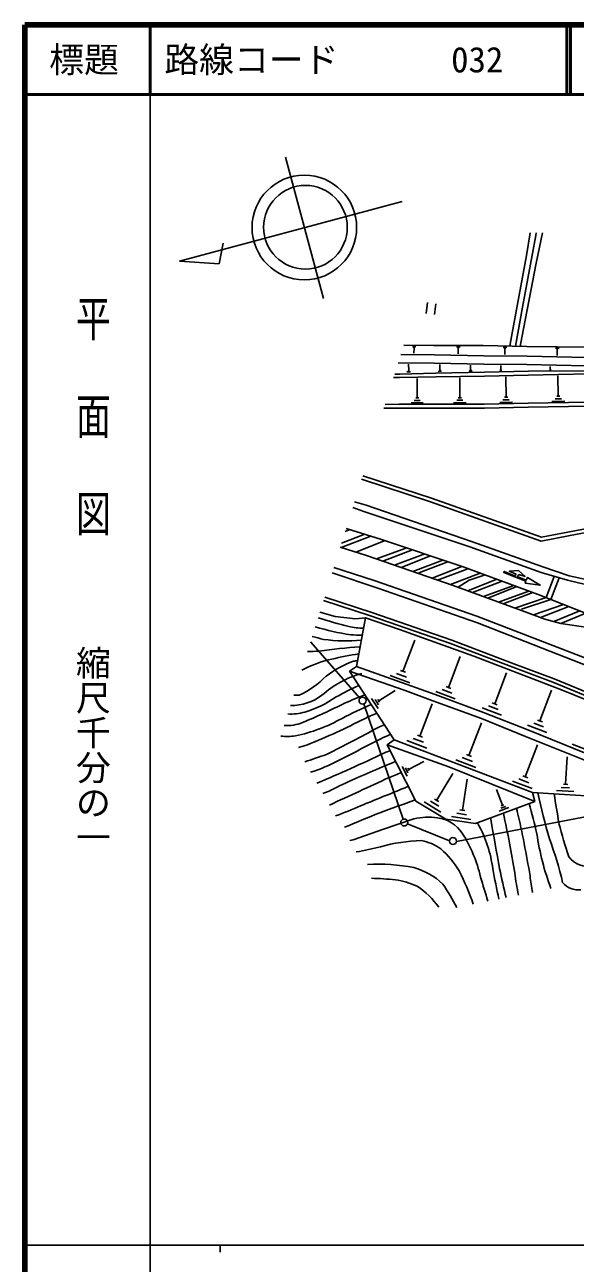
# Model space of a CAD drawing. Units: millimetres, scale not verified. Extents: x 40000 to 680000, y 20000 to 380000.
# Drawn here: x 40000 to 118936, y 202409 to 380000 of the extents above; entities that cross this region are included whole.
import ezdxf
from ezdxf.enums import TextEntityAlignment as Align

# ---------------------------------------------------------------- set-up
doc = ezdxf.new("R2010")
doc.units = ezdxf.units.MM
doc.header["$LTSCALE"] = 1000
for name, color, linetype, lineweight in [('M-BGD', 7, 'Continuous', 25), ('M-TTL', 2, 'Continuous', 140), ('M-TTL-BAND', 7, 'Continuous', 25), ('M-TTL-LINE', 7, 'Continuous', 50)]:
    doc.layers.add(name, color=color, linetype=linetype, lineweight=lineweight)
doc.layers.add('M-TTL-TXT', color=7, linetype='Continuous')
doc.styles.add('@ＭＳ ゴシック', font='')
doc.styles.add('ＭＳ ゴシック', font='')
doc.styles.get('@ＭＳ ゴシック').set_extended_font_data('@MS Gothic')
doc.styles.get('ＭＳ ゴシック').set_extended_font_data('MS Gothic')

msp = doc.modelspace()

# ---------------------------------------------------------------- linework, layer by layer
at = {"layer": 'M-BGD'}
for p, q in [((82823, 340745), (77381, 361027)), ((94107, 354644), (62206, 346083)), ((67862, 345731), (68467, 348670)), ((62206, 346083), (67862, 345731)), ((97770, 340157), (97571, 338595)), ((98942, 340007), (98743, 338445)), ((95589, 333846), (96065, 333839)), ((95707, 333749), (95945, 333745)), ((95765, 333653), (95884, 333651)), ((95825, 333652), (95814, 332890)), ((101912, 333810), (102416, 333812)), ((102039, 333710), (102291, 333711)), ((102102, 333609), (102228, 333610)), ((102165, 333609), (102167, 332803)), ((108590, 333747), (109111, 333734)), ((108718, 333639), (108978, 333633)), ((108780, 333534), (108910, 333530)), ((108845, 333532), (108824, 332699)), ((116099, 333614), (116613, 333609)), ((116226, 333510), (116483, 333507)), ((116289, 333407), (116418, 333405)), ((116354, 333406), (116344, 332585)), ((95192, 330339), (94915, 330334)), ((95120, 330448), (94982, 330446)), ((95051, 330447), (95035, 331334)), ((99651, 330404), (99412, 330400)), ((99590, 330499), (99470, 330497)), ((99530, 330498), (99516, 331264)), ((104139, 330389), (103735, 330382)), ((104037, 330468), (103835, 330465)), ((103985, 330548), (103884, 330546)), ((103934, 330547), (103922, 331194)), ((108433, 330467), (108102, 330461)), ((108349, 330531), (108184, 330529)), ((108307, 330597), (108224, 330595)), ((108265, 330596), (108256, 331126)), ((115465, 330522), (115232, 330521)), ((115349, 330521), (115348, 330987)), ((95332, 330230), (94778, 330220)), ((96273, 326486), (96264, 329253)), ((99773, 330310), (99294, 330302)), ((102386, 326516), (102385, 329365)), ((109023, 326590), (108967, 329493)), ((116505, 326726), (116458, 329650)), ((97139, 325797), (95410, 325792)), ((96706, 326142), (95841, 326139)), ((96489, 326487), (96056, 326485)), ((103276, 325804), (101495, 325803)), ((102831, 326160), (101941, 326159)), ((102608, 326516), (102163, 326516)), ((109944, 325882), (108130, 325847)), ((109483, 326236), (108576, 326219)), ((109249, 326595), (108796, 326586)), ((117430, 326010), (115603, 325980)), ((116968, 326368), (116054, 326353)), ((116733, 326729), (116276, 326722)), ((85955, 307330), (86645, 307609)), ((85383, 305035), (89615, 306679)), ((88765, 306945), (85427, 305649)), ((87478, 304368), (91657, 306028)), ((90423, 303394), (94772, 304980)), ((91352, 303074), (95585, 304707)), ((93029, 302497), (97353, 304112)), ((93981, 302169), (98197, 303828)), ((95638, 301599), (99961, 303235)), ((96523, 301429), (100678, 302994)), ((98432, 300638), (102654, 302329)), ((99205, 300372), (103555, 302006)), ((101073, 299729), (105299, 301366)), ((103535, 298835), (107678, 300495)), ((104209, 298589), (108463, 300207)), ((114763, 297865), (115931, 300900)), ((115419, 297605), (116622, 300700)), ((105776, 298015), (110134, 299595)), ((106414, 297781), (110555, 299440)), ((107941, 297221), (112298, 298802)), ((108625, 296971), (112878, 298589)), ((110276, 296366), (114763, 297865)), ((111211, 296199), (115419, 297605)), ((112940, 295378), (117270, 296873)), ((113978, 294988), (118033, 296571)), ((115887, 294412), (119573, 295962)), ((116857, 294153), (120477, 295604)), ((88068, 283433), (80992, 291530)), ((94235, 287277), (95923, 291744)), ((100755, 284964), (102437, 289416)), ((95209, 285633), (92418, 286688)), ((94722, 286455), (93326, 286982)), ((94584, 287145), (93886, 287409)), ((107386, 282616), (109061, 287052)), ((90765, 283048), (93093, 284560)), ((101726, 283326), (98944, 284377)), ((101241, 284145), (99850, 284671)), ((101103, 284833), (100408, 285096)), ((113880, 280163), (115550, 284584)), ((94281, 266090), (88598, 282622)), ((90656, 281943), (89711, 283397)), ((90711, 282495), (90238, 283223)), ((90884, 282866), (90647, 283230)), ((96665, 277974), (98444, 282629)), ((107732, 282485), (107039, 282747)), ((108353, 280983), (105580, 282030)), ((107869, 281799), (106483, 282323)), ((103692, 275225), (105472, 279883)), ((114844, 278536), (112081, 279580)), ((114362, 279350), (112981, 279872)), ((114226, 280033), (113535, 280294)), ((97675, 276254), (94766, 277366)), ((97170, 277114), (95715, 277670)), ((97029, 277835), (96302, 278113)), ((104056, 275085), (103328, 275364)), ((111780, 272153), (113506, 276731)), ((121228, 275804), (118475, 276844)), ((94823, 272260), (94125, 273630)), ((95022, 273224), (97215, 274341)), ((104703, 273504), (101791, 274616)), ((104197, 274364), (102742, 274920)), ((117552, 271100), (117791, 275036)), ((94923, 272742), (94574, 273427)), ((95109, 273053), (94935, 273395)), ((99057, 268786), (101365, 272620)), ((102752, 267382), (103443, 271826)), ((112279, 271311), (110849, 271851)), ((112137, 272018), (111422, 272288)), ((108502, 268072), (107654, 270334)), ((112779, 270469), (109918, 271548)), ((118722, 270041), (116262, 270190)), ((118137, 270570), (116907, 270645)), ((117860, 271081), (117244, 271118)), ((99678, 267106), (97282, 268548)), ((99368, 267946), (98170, 268667)), ((99357, 268605), (98758, 268966)), ((103968, 266055), (101190, 266487)), ((122387, 266813), (101898, 262878)), ((103360, 266719), (101971, 266935)), ((103099, 267328), (102405, 267436)), ((109421, 267771), (108007, 267241)), ((108961, 267921), (108255, 267656)), ((108679, 268138), (108325, 268005)), ((100906, 263001), (94875, 265421))]:
    msp.add_line(p, q, dxfattribs=at)
for points in [[(112462, 350153), (111943, 346925), (109866, 335534), (109548, 333922)], [(110371, 333901), (111388, 339519), (113276, 349763), (113330, 350158)], [(114251, 350164), (113343, 345831), (111271, 335138), (111057, 333884)], [(94354, 334063), (98593, 334002), (105734, 334020), (111977, 333860), (120739, 333763), (127618, 333389), (133952, 333069), (142877, 332708), (153312, 332271), (168300, 331575), (181912, 331147)], [(93926, 332704), (98739, 332669), (105851, 332532), (112028, 332463), (120547, 332308), (127638, 332045), (133989, 331769), (142821, 331364), (153253, 330869), (168232, 330302), (181680, 329832)], [(93046, 329901), (93764, 329905), (98915, 330064), (105937, 330178), (112218, 330349), (120967, 330368), (127810, 330292), (134030, 330246), (142825, 330146), (153199, 329873), (168222, 329204), (181482, 328714)], [(93552, 331513), (98723, 331476), (105833, 331339), (112010, 331269), (120514, 331116), (127590, 330853), (133936, 330577), (142765, 330172), (143915, 330117)], [(92889, 329403), (93715, 329402), (98988, 329508), (105935, 329624), (112183, 329765), (120891, 329937), (127945, 329825), (134068, 329771), (142829, 329607), (144378, 329571)], [(88472, 315341), (98340, 312096), (114100, 306537), (118123, 307306), (124919, 308591), (133779, 310123), (140171, 311331), (147416, 312665), (147664, 312966), (155399, 316879), (159369, 318354), (163836, 319805), (168340, 321024), (173686, 322273), (179504, 323333), (187591, 324497), (192974, 325048)], [(91508, 325006), (93677, 325024), (98877, 325040), (105901, 325041), (112196, 325163), (120855, 325301), (127868, 325214), (134036, 325384), (142835, 325487), (153211, 325439), (168258, 325587), (188435, 325776), (192991, 325787)], [(91685, 325570), (93674, 325586), (98876, 325602), (105895, 325604), (112186, 325726), (120854, 325864), (127863, 325777), (134025, 325946), (142833, 326050), (153209, 326002), (168252, 326150), (188432, 326339), (210474, 326392), (226700, 326472), (241772, 326398), (251767, 326530)], [(88308, 314819), (98163, 311577), (114057, 305971), (118225, 306768), (125017, 308051), (133876, 309583), (140272, 310793), (147713, 312162), (148014, 312529), (155619, 316376), (159549, 317837), (163992, 319280), (168474, 320492), (173797, 321736), (179592, 322792), (187658, 323953), (192962, 324496)], [(87298, 311604), (88951, 311098), (104065, 305899), (114302, 302280), (118069, 300992), (120501, 300474)], [(87034, 310763), (88644, 310216), (103801, 305161), (114033, 301449), (117829, 300351), (120386, 299743)], [(86097, 307781), (91158, 306196), (102878, 302254), (113633, 298312), (125852, 293477)], [(125852, 293477), (120721, 293564), (116857, 294153), (114572, 294765), (111775, 295817), (101447, 299600), (89020, 303877), (85248, 305078)], [(84340, 302187), (90124, 300329), (104806, 295216), (121808, 288629), (136608, 282285), (150048, 276125), (159483, 271431), (171880, 264961), (175324, 262981)], [(84096, 301413), (90631, 299218), (104911, 294251), (122123, 287483), (136888, 281144), (150365, 274852), (159585, 270260), (171754, 263799), (174808, 262045)], [(102169, 299336), (103712, 300345), (105998, 301110)], [(111837, 300196), (108680, 301465), (108745, 301603), (110216, 300995)], [(110453, 301230), (109465, 301639), (110806, 301729), (111750, 300889), (110836, 301149)], [(110599, 300896), (111922, 300368), (112103, 300752), (113922, 299646), (111758, 299948), (111837, 300196)], [(129049, 280101), (121978, 283149), (115736, 285729), (109973, 287888), (101057, 291287), (89587, 295251), (82852, 297452)], [(129271, 280566), (122179, 283625), (115925, 286209), (110155, 288370), (101233, 291771), (89751, 295740), (83007, 297944)], [(88845, 294977), (87439, 294802), (84492, 295148), (82317, 295747)], [(86572, 287310), (87585, 287979), (88845, 294977), (93718, 293281), (104411, 289458), (117211, 284525), (125099, 281334), (128858, 279700)], [(87585, 287979), (94829, 285390), (98864, 283947), (105783, 281362), (112156, 278884), (120502, 275503), (128643, 272298), (135036, 270150), (140666, 268536), (145261, 266981), (150150, 264800), (154898, 262729), (162901, 259226), (170833, 254822)], [(161337, 237572), (152502, 242570), (134010, 250276), (130157, 262173), (131480, 262831), (130655, 263330), (126573, 267822), (123563, 269246), (112805, 269899), (92957, 277485), (86572, 287310)], [(86572, 287310), (94545, 284546), (98533, 283057), (105474, 280498), (111811, 277960), (120156, 274579), (128316, 271381), (134755, 269277), (140324, 267497), (144862, 265962), (149709, 263800), (154460, 261727), (162416, 258245), (170305, 253864)], [(112805, 269899), (113139, 268631), (100805, 273594), (91977, 276748), (92957, 277485)], [(91977, 276748), (96080, 268688), (100365, 266109), (104640, 265445), (113139, 268631)], [(86611, 263011), (87072, 263136), (91430, 264669), (95813, 266137)]]:
    msp.add_lwpolyline(points, dxfattribs=at)
for centre, radius in [((80091, 350927), 7500), ((80246, 350959), 6000), ((88436, 283095), 500), ((94411, 265607), 500), ((101402, 262939), 500)]:
    msp.add_circle(centre, radius, dxfattribs=at)
for centre, radius, start, end in [((110222, 301225), 230, 268.35315, 1.21772), ((110085, 301616), 884, 305.49808, 328.11994), ((107957, 376354), 85409, 252.35682, 255.42188), ((94667, 340053), 48199, 254.33846, 260.53345), ((89115, 308199), 14746, 259.62531, 267.89381), ((53173, 173314), 122209, 75.94517, 76.73153), ((86074, 314766), 23128, 261.98995, 275.43027), ((87890, 320187), 27701, 267.61972, 271.0489), ((81106, 303463), 13323, 267.64734, 274.67041), ((92801, 216242), 74700, 93.61468, 98.16613), ((99120, 222772), 67958, 99.49277, 102.83269), ((87193, 273990), 15372, 101.88724, 117.47892), ((91942, 275252), 14311, 109.5947, 127.4408), ((94939, 239774), 49577, 98.35275, 99.04712), ((73511, 296198), 13658, 295.30833, 315.43904), ((73511, 296198), 13658, 295.30833, 315.43904), ((78076, 292115), 4922, 289.4823, 294.27653), ((92056, 273432), 14051, 105.39684, 132.17775), ((109803, 238217), 51896, 114.96343, 118.96073), ((78106, 290073), 7693, 270.08494, 305.94966), ((78106, 290073), 7693, 270.08494, 305.94966), ((79183, 289387), 5539, 263.84497, 271.72719), ((49427, 354094), 80135, 292.28612, 297.04876), ((49427, 354094), 80135, 292.28612, 297.04876), ((75457, 297008), 16252, 286.77874, 304.55543), ((75457, 297008), 16252, 286.77874, 304.55543), ((116398, 220903), 67174, 113.44078, 117.39293), ((123102, 195516), 94824, 111.21955, 113.12019), ((78176, 287908), 6754, 266.26881, 286.9752), ((116961, 216979), 69515, 112.37184, 113.98348), ((77594, 285367), 5859, 266.32341, 292.28612), ((73987, 300928), 23406, 281.88708, 299.4423), ((73987, 300928), 23406, 281.88708, 299.4423), ((44380, 366341), 96616, 291.98577, 297.30783), ((44380, 366341), 96616, 291.98577, 297.30783), ((-8034, 458900), 204991, 296.44978, 298.78328), ((-8034, 458900), 204991, 296.44978, 298.78328), ((137308, 178365), 111131, 114.31144, 114.81385), ((77656, 286895), 8945, 264.12354, 277.39852), ((-275146, 985795), 797262, 296.85401, 297.3435), ((107513, 243340), 38019, 113.32713, 115.65051), ((76266, 289306), 13266, 283.03928, 288.84434), ((-13512, 555293), 296187, 288.43348, 289.07272), ((-19270, 509522), 258873, 293.00471, 295.35285), ((105291, 245831), 32759, 113.19807, 114.74734), ((74222, 294649), 22849, 287.23027, 298.16271), ((133664, 169947), 111962, 111.9766, 115.93259), ((108987, 235607), 41872, 112.17763, 114.28805), ((-700394, 1981275), 1884069, 294.59271, 294.87877), ((124177, 193983), 84347, 110.95545, 112.27328), ((70474, 299113), 31834, 292.69315, 296.54661), ((821190, -1537562), 1948697, 111.89894, 112.0965), ((102515, 251446), 20738, 111.20081, 113.08629), ((140666, 138200), 138062, 108.87432, 113.38353), ((28916, 244976), 86627, 12.67984, 15.63959), ((255810, 302577), 145971, 192.95421, 195.62855), ((-826971, 111063), 956124, 9.29512, 9.55118), ((61003, 329822), 67515, 290.43888, 293.71134), ((-84624, 225402), 197675, 9.59967, 12.13109), ((69881, 257990), 41773, 12.70727, 13.36973), ((-37478, 233034), 151993, 9.43118, 12.98232), ((97821, 257358), 9006, 81.47174, 102.88269), ((98633, 261388), 4904, 33.22969, 83.86793), ((98552, 262829), 6945, 21.59671, 23.12229), ((89004, 256581), 18268, 7.51747, 28.81443), ((97651, 264330), 9329, 10.77698, 11.85673), ((1514437, 514439), 1429365, 190.00642, 190.29603), ((193191, 285429), 79141, 194.60534, 198.21626), ((97716, 237353), 25684, 91.88339, 105.17302), ((95550, 256043), 7104, 54.41837, 79.27251), ((85890, 253361), 19964, 12.78993, 32.45981), ((151937, 269702), 38928, 188.43562, 200.41439), ((69562, 246011), 48820, 12.9851, 20.68085), ((42720, 472727), 216048, 281.97457, 282.91124), ((89984, 251136), 14430, 31.48272, 47.76949), ((90620, 233556), 26093, 78.58575, 93.19756), ((120672, 262652), 3303, 216.46817, 283.87322), ((87641, 193526), 64116, 85.07731, 88.15485), ((93386, 250073), 9372, 45.60689, 75.17408), ((65600, 240348), 41012, 19.29158, 26.53807), ((-5035536, -1311415), 5375050, 16.93559, 16.97417), ((209653, 277327), 104168, 190.14951, 192.58395), ((215925, 281593), 110186, 191.85177, 194.05077), ((142551, 261914), 32462, 186.274, 191.95036), ((140825, 260754), 28504, 185.66529, 190.43252), ((91076, 244830), 12744, 65.8519, 80.66633), ((89543, 246447), 12073, 35.43231, 56.02539), ((69174, 235866), 37198, 28.17497, 34.1922), ((119449, 259010), 3079, 221.22301, 275.4675)]:
    msp.add_arc(centre, radius, start, end, dxfattribs=at)
at = {"layer": 'M-TTL'}
for p, q in [((40000, 380000), (40000, 20000)), ((680000, 380000), (40000, 380000))]:
    msp.add_line(p, q, dxfattribs=at)
at = {"layer": 'M-TTL-BAND'}
for p, q in [((58000, 370000), (58000, 20000)), ((40000, 205000), (579000, 205000)), ((68000, 205000), (68000, 204000))]:
    msp.add_line(p, q, dxfattribs=at)
at = {"layer": 'M-TTL-LINE'}
for p, q in [((58000, 380000), (58000, 370000)), ((117750, 380000), (117750, 370000)), ((118250, 380000), (118250, 370000)), ((40000, 370000), (680000, 370000))]:
    msp.add_line(p, q, dxfattribs=at)

# ---------------------------------------------------------------- texts
at = {"layer": 'M-TTL-BAND', "style": '@ＭＳ ゴシック', "width": 1.4}
msp.add_text('平  面  図', height=3666, rotation=270, dxfattribs=at).set_placement((49777, 306475), align=Align.MIDDLE_RIGHT)
at = {"layer": 'M-TTL-BAND', "style": '@ＭＳ ゴシック'}
msp.add_text('縮尺千分の一', height=3666, rotation=270, dxfattribs=at).set_placement((49777, 261030), align=Align.MIDDLE_RIGHT)
at = {"layer": 'M-TTL-TXT', "style": 'ＭＳ ゴシック'}
msp.add_text('標題', height=3666, dxfattribs=at).set_placement((48500, 375000), align=Align.MIDDLE_CENTER)
for s, p in [('路線コード', (60000, 375000)), ('032', (101142, 375000))]:
    msp.add_text(s, height=3666, dxfattribs=at).set_placement(p, align=Align.MIDDLE_LEFT)

doc.saveas('drawing.dxf')
